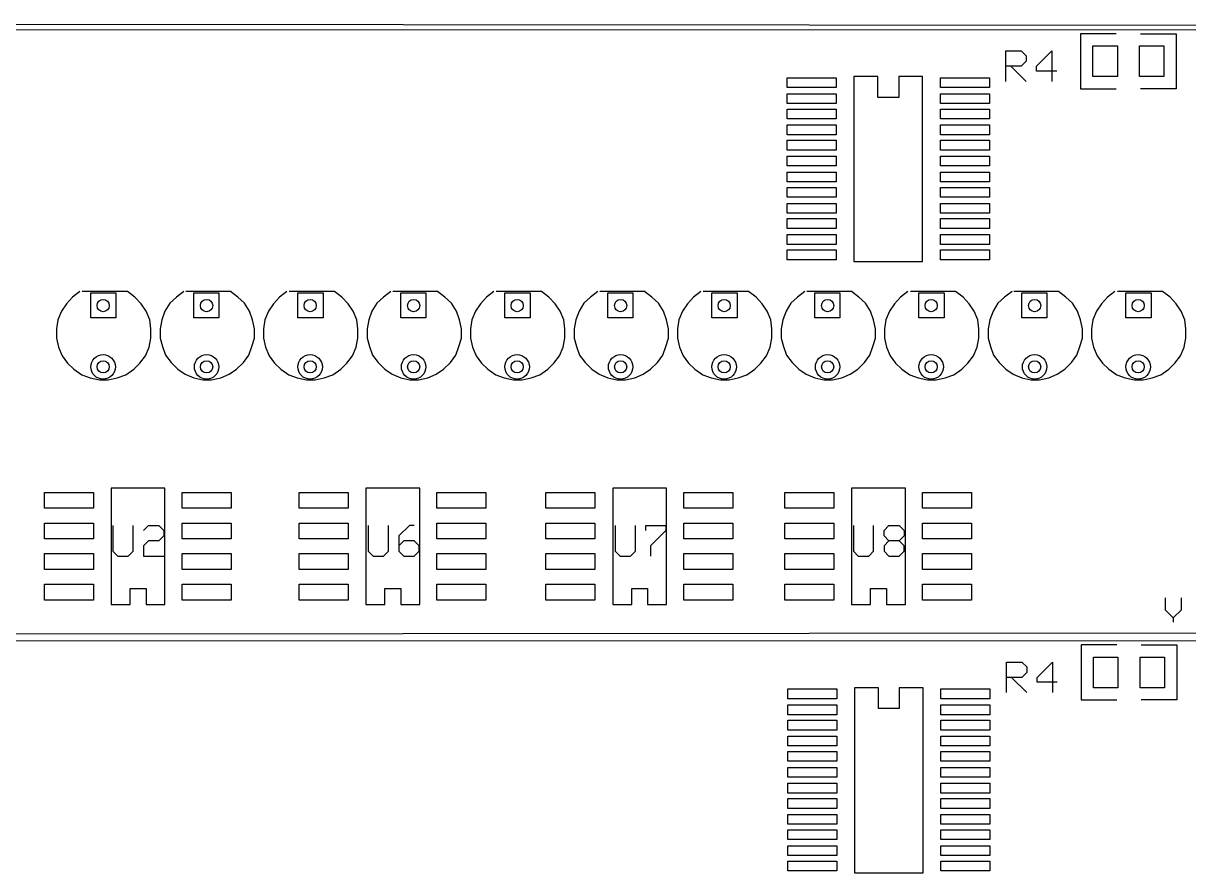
# Model space of a CAD drawing. Extents: x 0 to 7, y 0 to 3.
# Drawn here: x 1.532 to 3.434, y 1.613 to 3 of the extents above; entities that cross this region are included whole.
import ezdxf

# ---------------------------------------------------------------- set-up
doc = ezdxf.new("R2010")
doc.units = 0
doc.layers.get('0').update_dxf_attribs({"linetype": 'CONTINUOUS'})

msp = doc.modelspace()

# ---------------------------------------------------------------- linework, layer by layer
at = {"color": 7}
for p, q in [((0, 3), (6.998, 2.994)), ((6.993, 2.988), (0.002, 2.99)), ((3.316, 2.983), (3.258, 2.983)), ((3.258, 2.983), (3.258, 2.893)), ((3.356, 2.983), (3.414, 2.983)), ((3.414, 2.983), (3.414, 2.893)), ((3.136, 2.905), (3.136, 2.955)), ((3.136, 2.955), (3.161, 2.955)), ((3.161, 2.955), (3.169, 2.947)), ((3.186, 2.93), (3.211, 2.955)), ((3.211, 2.955), (3.211, 2.905)), ((3.278, 2.963), (3.318, 2.963)), ((3.278, 2.913), (3.278, 2.963)), ((3.318, 2.963), (3.318, 2.913)), ((3.354, 2.963), (3.394, 2.963)), ((3.354, 2.913), (3.354, 2.963)), ((3.394, 2.963), (3.394, 2.913)), ((3.169, 2.938), (3.161, 2.93)), ((3.169, 2.947), (3.169, 2.938)), ((2.927, 2.913), (2.888, 2.913)), ((2.888, 2.913), (2.888, 2.611)), ((2.927, 2.879), (2.927, 2.913)), ((3, 2.913), (2.961, 2.913)), ((2.961, 2.913), (2.961, 2.879)), ((3, 2.611), (3, 2.913)), ((3.161, 2.93), (3.136, 2.93)), ((3.144, 2.93), (3.169, 2.905)), ((3.186, 2.922), (3.186, 2.93)), ((3.219, 2.922), (3.186, 2.922)), ((3.318, 2.913), (3.278, 2.913)), ((3.394, 2.913), (3.354, 2.913)), ((2.779, 2.911), (2.859, 2.911)), ((2.779, 2.895), (2.779, 2.911)), ((2.859, 2.895), (2.779, 2.895)), ((2.859, 2.911), (2.859, 2.895)), ((3.029, 2.911), (3.109, 2.911)), ((3.029, 2.895), (3.029, 2.911)), ((3.109, 2.895), (3.029, 2.895)), ((3.109, 2.911), (3.109, 2.895)), ((3.258, 2.893), (3.316, 2.893)), ((3.414, 2.893), (3.356, 2.893)), ((2.779, 2.885), (2.859, 2.885)), ((2.779, 2.869), (2.779, 2.885)), ((2.859, 2.885), (2.859, 2.869)), ((2.961, 2.879), (2.927, 2.879)), ((3.029, 2.885), (3.109, 2.885)), ((3.029, 2.869), (3.029, 2.885)), ((3.109, 2.885), (3.109, 2.869)), ((2.859, 2.869), (2.779, 2.869)), ((2.779, 2.86), (2.859, 2.86)), ((2.779, 2.844), (2.779, 2.86)), ((2.859, 2.86), (2.859, 2.844)), ((3.109, 2.869), (3.029, 2.869)), ((3.029, 2.86), (3.109, 2.86)), ((3.029, 2.844), (3.029, 2.86)), ((3.109, 2.86), (3.109, 2.844)), ((2.859, 2.844), (2.779, 2.844)), ((3.109, 2.844), (3.029, 2.844)), ((2.779, 2.834), (2.859, 2.834)), ((2.779, 2.818), (2.779, 2.834)), ((2.859, 2.818), (2.779, 2.818)), ((2.859, 2.834), (2.859, 2.818)), ((3.029, 2.834), (3.109, 2.834)), ((3.029, 2.818), (3.029, 2.834)), ((3.109, 2.818), (3.029, 2.818)), ((3.109, 2.834), (3.109, 2.818)), ((2.779, 2.809), (2.859, 2.809)), ((2.779, 2.793), (2.779, 2.809)), ((2.859, 2.809), (2.859, 2.793)), ((3.029, 2.809), (3.109, 2.809)), ((3.029, 2.793), (3.029, 2.809)), ((3.109, 2.809), (3.109, 2.793)), ((2.859, 2.793), (2.779, 2.793)), ((2.779, 2.783), (2.859, 2.783)), ((2.779, 2.767), (2.779, 2.783)), ((2.859, 2.783), (2.859, 2.767)), ((3.109, 2.793), (3.029, 2.793)), ((3.029, 2.783), (3.109, 2.783)), ((3.029, 2.767), (3.029, 2.783)), ((3.109, 2.783), (3.109, 2.767)), ((2.859, 2.767), (2.779, 2.767)), ((3.109, 2.767), (3.029, 2.767)), ((2.779, 2.757), (2.859, 2.757)), ((2.779, 2.741), (2.779, 2.757)), ((2.859, 2.741), (2.779, 2.741)), ((2.859, 2.757), (2.859, 2.741)), ((3.029, 2.757), (3.109, 2.757)), ((3.029, 2.741), (3.029, 2.757)), ((3.109, 2.741), (3.029, 2.741)), ((3.109, 2.757), (3.109, 2.741)), ((2.779, 2.732), (2.859, 2.732)), ((2.779, 2.716), (2.779, 2.732)), ((2.859, 2.732), (2.859, 2.716)), ((3.029, 2.732), (3.109, 2.732)), ((3.029, 2.716), (3.029, 2.732)), ((3.109, 2.732), (3.109, 2.716)), ((2.859, 2.716), (2.779, 2.716)), ((2.779, 2.706), (2.859, 2.706)), ((2.779, 2.69), (2.779, 2.706)), ((2.859, 2.706), (2.859, 2.69)), ((3.109, 2.716), (3.029, 2.716)), ((3.029, 2.706), (3.109, 2.706)), ((3.029, 2.69), (3.029, 2.706)), ((3.109, 2.706), (3.109, 2.69)), ((2.859, 2.69), (2.779, 2.69)), ((3.109, 2.69), (3.029, 2.69)), ((2.779, 2.681), (2.859, 2.681)), ((2.779, 2.665), (2.779, 2.681)), ((2.859, 2.665), (2.779, 2.665)), ((2.859, 2.681), (2.859, 2.665)), ((3.029, 2.681), (3.109, 2.681)), ((3.029, 2.665), (3.029, 2.681)), ((3.109, 2.665), (3.029, 2.665)), ((3.109, 2.681), (3.109, 2.665)), ((2.779, 2.655), (2.859, 2.655)), ((2.779, 2.639), (2.779, 2.655)), ((2.859, 2.655), (2.859, 2.639)), ((3.029, 2.655), (3.109, 2.655)), ((3.029, 2.639), (3.029, 2.655)), ((3.109, 2.655), (3.109, 2.639)), ((2.859, 2.639), (2.779, 2.639)), ((2.779, 2.63), (2.859, 2.63)), ((2.779, 2.614), (2.779, 2.63)), ((2.859, 2.63), (2.859, 2.614)), ((3.109, 2.639), (3.029, 2.639)), ((3.029, 2.63), (3.109, 2.63)), ((3.029, 2.614), (3.029, 2.63)), ((3.109, 2.63), (3.109, 2.614)), ((2.859, 2.614), (2.779, 2.614)), ((2.888, 2.611), (3, 2.611)), ((3.109, 2.614), (3.029, 2.614)), ((1.612, 2.553), (1.602, 2.542)), ((1.624, 2.562), (1.612, 2.553)), ((1.702, 2.562), (1.628, 2.562)), ((1.642, 2.56), (1.683, 2.56)), ((1.642, 2.519), (1.642, 2.56)), ((1.683, 2.56), (1.683, 2.519)), ((1.714, 2.553), (1.702, 2.562)), ((1.724, 2.542), (1.714, 2.553)), ((1.782, 2.553), (1.771, 2.543)), ((1.794, 2.562), (1.782, 2.553)), ((1.871, 2.562), (1.797, 2.562)), ((1.81, 2.56), (1.851, 2.56)), ((1.81, 2.519), (1.81, 2.56)), ((1.851, 2.56), (1.851, 2.519)), ((1.882, 2.553), (1.87, 2.562)), ((1.893, 2.543), (1.882, 2.553)), ((1.95, 2.553), (1.94, 2.542)), ((1.962, 2.562), (1.95, 2.553)), ((2.04, 2.562), (1.966, 2.562)), ((1.98, 2.56), (2.021, 2.56)), ((1.98, 2.519), (1.98, 2.56)), ((2.021, 2.56), (2.021, 2.519)), ((2.052, 2.553), (2.04, 2.562)), ((2.062, 2.542), (2.052, 2.553)), ((2.12, 2.553), (2.109, 2.543)), ((2.132, 2.562), (2.12, 2.553)), ((2.209, 2.562), (2.135, 2.562)), ((2.148, 2.56), (2.189, 2.56)), ((2.148, 2.519), (2.148, 2.56)), ((2.189, 2.56), (2.189, 2.519)), ((2.22, 2.553), (2.208, 2.562)), ((2.231, 2.543), (2.22, 2.553)), ((2.288, 2.553), (2.278, 2.542)), ((2.3, 2.562), (2.288, 2.553)), ((2.378, 2.562), (2.304, 2.562)), ((2.318, 2.56), (2.359, 2.56)), ((2.318, 2.519), (2.318, 2.56)), ((2.359, 2.56), (2.359, 2.519)), ((2.39, 2.553), (2.378, 2.562)), ((2.4, 2.542), (2.39, 2.553)), ((2.458, 2.553), (2.447, 2.543)), ((2.47, 2.562), (2.458, 2.553)), ((2.547, 2.562), (2.473, 2.562)), ((2.486, 2.56), (2.527, 2.56)), ((2.486, 2.519), (2.486, 2.56)), ((2.527, 2.56), (2.527, 2.519)), ((2.558, 2.553), (2.546, 2.562)), ((2.569, 2.543), (2.558, 2.553)), ((2.626, 2.553), (2.616, 2.542)), ((2.638, 2.562), (2.626, 2.553)), ((2.716, 2.562), (2.642, 2.562)), ((2.656, 2.56), (2.697, 2.56)), ((2.656, 2.519), (2.656, 2.56)), ((2.697, 2.56), (2.697, 2.519)), ((2.728, 2.553), (2.716, 2.562)), ((2.738, 2.542), (2.728, 2.553)), ((2.796, 2.553), (2.785, 2.543)), ((2.808, 2.562), (2.796, 2.553)), ((2.885, 2.562), (2.811, 2.562)), ((2.824, 2.56), (2.865, 2.56)), ((2.824, 2.519), (2.824, 2.56)), ((2.865, 2.56), (2.865, 2.519)), ((2.896, 2.553), (2.884, 2.562)), ((2.907, 2.543), (2.896, 2.553)), ((2.964, 2.553), (2.954, 2.542)), ((2.976, 2.562), (2.964, 2.553)), ((3.054, 2.562), (2.98, 2.562)), ((2.994, 2.56), (3.035, 2.56)), ((2.994, 2.519), (2.994, 2.56)), ((3.035, 2.56), (3.035, 2.519)), ((3.066, 2.553), (3.054, 2.562)), ((3.076, 2.542), (3.066, 2.553)), ((3.134, 2.553), (3.123, 2.543)), ((3.146, 2.562), (3.134, 2.553)), ((3.223, 2.562), (3.149, 2.562)), ((3.162, 2.56), (3.203, 2.56)), ((3.162, 2.519), (3.162, 2.56)), ((3.203, 2.56), (3.203, 2.519)), ((3.234, 2.553), (3.222, 2.562)), ((3.245, 2.543), (3.234, 2.553)), ((3.302, 2.553), (3.292, 2.542)), ((3.314, 2.562), (3.302, 2.553)), ((3.392, 2.562), (3.318, 2.562)), ((3.332, 2.56), (3.373, 2.56)), ((3.332, 2.519), (3.332, 2.56)), ((3.373, 2.56), (3.373, 2.519)), ((3.404, 2.553), (3.392, 2.562)), ((3.414, 2.542), (3.404, 2.553)), ((1.602, 2.542), (1.594, 2.53)), ((1.732, 2.53), (1.724, 2.542)), ((1.771, 2.543), (1.763, 2.53)), ((1.901, 2.53), (1.893, 2.543)), ((1.94, 2.542), (1.932, 2.53)), ((2.07, 2.53), (2.062, 2.542)), ((2.109, 2.543), (2.101, 2.53)), ((2.239, 2.53), (2.231, 2.543)), ((2.278, 2.542), (2.27, 2.53)), ((2.408, 2.53), (2.4, 2.542)), ((2.447, 2.543), (2.439, 2.53)), ((2.577, 2.53), (2.569, 2.543)), ((2.616, 2.542), (2.608, 2.53)), ((2.746, 2.53), (2.738, 2.542)), ((2.785, 2.543), (2.777, 2.53)), ((2.915, 2.53), (2.907, 2.543)), ((2.954, 2.542), (2.946, 2.53)), ((3.084, 2.53), (3.076, 2.542)), ((3.123, 2.543), (3.115, 2.53)), ((3.253, 2.53), (3.245, 2.543)), ((3.292, 2.542), (3.284, 2.53)), ((3.422, 2.53), (3.414, 2.542)), ((1.588, 2.516), (1.586, 2.501)), ((1.594, 2.53), (1.588, 2.516)), ((1.683, 2.519), (1.642, 2.519)), ((1.738, 2.516), (1.732, 2.53)), ((1.74, 2.501), (1.738, 2.516)), ((1.758, 2.516), (1.755, 2.501)), ((1.763, 2.53), (1.758, 2.516)), ((1.851, 2.519), (1.81, 2.519)), ((1.906, 2.516), (1.901, 2.53)), ((1.909, 2.501), (1.906, 2.516)), ((1.926, 2.516), (1.924, 2.501)), ((1.932, 2.53), (1.926, 2.516)), ((2.021, 2.519), (1.98, 2.519)), ((2.076, 2.516), (2.07, 2.53)), ((2.078, 2.501), (2.076, 2.516)), ((2.096, 2.516), (2.093, 2.501)), ((2.101, 2.53), (2.096, 2.516)), ((2.189, 2.519), (2.148, 2.519)), ((2.244, 2.516), (2.239, 2.53)), ((2.247, 2.501), (2.244, 2.516)), ((2.264, 2.516), (2.262, 2.501)), ((2.27, 2.53), (2.264, 2.516)), ((2.359, 2.519), (2.318, 2.519)), ((2.414, 2.516), (2.408, 2.53)), ((2.416, 2.501), (2.414, 2.516)), ((2.434, 2.516), (2.431, 2.501)), ((2.439, 2.53), (2.434, 2.516)), ((2.527, 2.519), (2.486, 2.519)), ((2.582, 2.516), (2.577, 2.53)), ((2.585, 2.501), (2.582, 2.516)), ((2.602, 2.516), (2.6, 2.501)), ((2.608, 2.53), (2.602, 2.516)), ((2.697, 2.519), (2.656, 2.519)), ((2.752, 2.516), (2.746, 2.53)), ((2.754, 2.501), (2.752, 2.516)), ((2.772, 2.516), (2.769, 2.501)), ((2.777, 2.53), (2.772, 2.516)), ((2.865, 2.519), (2.824, 2.519)), ((2.92, 2.516), (2.915, 2.53)), ((2.923, 2.501), (2.92, 2.516)), ((2.94, 2.516), (2.938, 2.501)), ((2.946, 2.53), (2.94, 2.516)), ((3.035, 2.519), (2.994, 2.519)), ((3.09, 2.516), (3.084, 2.53)), ((3.092, 2.501), (3.09, 2.516)), ((3.11, 2.516), (3.107, 2.501)), ((3.115, 2.53), (3.11, 2.516)), ((3.203, 2.519), (3.162, 2.519)), ((3.258, 2.516), (3.253, 2.53)), ((3.261, 2.501), (3.258, 2.516)), ((3.278, 2.516), (3.276, 2.501)), ((3.284, 2.53), (3.278, 2.516)), ((3.373, 2.519), (3.332, 2.519)), ((3.428, 2.516), (3.422, 2.53)), ((3.43, 2.501), (3.428, 2.516)), ((1.586, 2.501), (1.586, 2.486)), ((1.74, 2.486), (1.74, 2.501)), ((1.755, 2.501), (1.755, 2.486)), ((1.909, 2.486), (1.909, 2.501)), ((1.924, 2.501), (1.924, 2.486)), ((2.078, 2.486), (2.078, 2.501)), ((2.093, 2.501), (2.093, 2.486)), ((2.247, 2.486), (2.247, 2.501)), ((2.262, 2.501), (2.262, 2.486)), ((2.416, 2.486), (2.416, 2.501)), ((2.431, 2.501), (2.431, 2.486)), ((2.585, 2.486), (2.585, 2.501)), ((2.6, 2.501), (2.6, 2.486)), ((2.754, 2.486), (2.754, 2.501)), ((2.769, 2.501), (2.769, 2.486)), ((2.923, 2.486), (2.923, 2.501)), ((2.938, 2.501), (2.938, 2.486)), ((3.092, 2.486), (3.092, 2.501)), ((3.107, 2.501), (3.107, 2.486)), ((3.261, 2.486), (3.261, 2.501)), ((3.276, 2.501), (3.276, 2.486)), ((3.43, 2.486), (3.43, 2.501)), ((1.586, 2.486), (1.589, 2.471)), ((1.737, 2.471), (1.74, 2.486)), ((1.755, 2.486), (1.759, 2.472)), ((1.905, 2.472), (1.909, 2.486)), ((1.924, 2.486), (1.927, 2.471)), ((2.075, 2.471), (2.078, 2.486)), ((2.093, 2.486), (2.097, 2.472)), ((2.243, 2.472), (2.247, 2.486)), ((2.262, 2.486), (2.265, 2.471)), ((2.413, 2.471), (2.416, 2.486)), ((2.431, 2.486), (2.435, 2.472)), ((2.581, 2.472), (2.585, 2.486)), ((2.6, 2.486), (2.603, 2.471)), ((2.751, 2.471), (2.754, 2.486)), ((2.769, 2.486), (2.773, 2.472)), ((2.919, 2.472), (2.923, 2.486)), ((2.938, 2.486), (2.941, 2.471)), ((3.089, 2.471), (3.092, 2.486)), ((3.107, 2.486), (3.111, 2.472)), ((3.257, 2.472), (3.261, 2.486)), ((3.276, 2.486), (3.279, 2.471)), ((3.427, 2.471), (3.43, 2.486)), ((1.589, 2.471), (1.595, 2.457)), ((1.595, 2.457), (1.604, 2.445)), ((1.722, 2.445), (1.731, 2.457)), ((1.731, 2.457), (1.737, 2.471)), ((1.759, 2.472), (1.764, 2.458)), ((1.764, 2.458), (1.773, 2.446)), ((1.891, 2.446), (1.9, 2.458)), ((1.9, 2.458), (1.905, 2.472)), ((1.927, 2.471), (1.933, 2.457)), ((1.933, 2.457), (1.942, 2.445)), ((2.06, 2.445), (2.069, 2.457)), ((2.069, 2.457), (2.075, 2.471)), ((2.097, 2.472), (2.102, 2.458)), ((2.102, 2.458), (2.111, 2.446)), ((2.229, 2.446), (2.238, 2.458)), ((2.238, 2.458), (2.243, 2.472)), ((2.265, 2.471), (2.271, 2.457)), ((2.271, 2.457), (2.28, 2.445)), ((2.398, 2.445), (2.407, 2.457)), ((2.407, 2.457), (2.413, 2.471)), ((2.435, 2.472), (2.44, 2.458)), ((2.44, 2.458), (2.449, 2.446)), ((2.567, 2.446), (2.576, 2.458)), ((2.576, 2.458), (2.581, 2.472)), ((2.603, 2.471), (2.609, 2.457)), ((2.609, 2.457), (2.618, 2.445)), ((2.736, 2.445), (2.745, 2.457)), ((2.745, 2.457), (2.751, 2.471)), ((2.773, 2.472), (2.778, 2.458)), ((2.778, 2.458), (2.787, 2.446)), ((2.905, 2.446), (2.914, 2.458)), ((2.914, 2.458), (2.919, 2.472)), ((2.941, 2.471), (2.947, 2.457)), ((2.947, 2.457), (2.956, 2.445)), ((3.074, 2.445), (3.083, 2.457)), ((3.083, 2.457), (3.089, 2.471)), ((3.111, 2.472), (3.116, 2.458)), ((3.116, 2.458), (3.125, 2.446)), ((3.243, 2.446), (3.252, 2.458)), ((3.252, 2.458), (3.257, 2.472)), ((3.279, 2.471), (3.285, 2.457)), ((3.285, 2.457), (3.294, 2.445)), ((3.412, 2.445), (3.421, 2.457)), ((3.421, 2.457), (3.427, 2.471)), ((1.604, 2.445), (1.614, 2.435)), ((1.712, 2.435), (1.722, 2.445)), ((1.773, 2.446), (1.784, 2.435)), ((1.88, 2.435), (1.891, 2.446)), ((1.942, 2.445), (1.952, 2.435)), ((2.05, 2.435), (2.06, 2.445)), ((2.111, 2.446), (2.122, 2.435)), ((2.218, 2.435), (2.229, 2.446)), ((2.28, 2.445), (2.29, 2.435)), ((2.388, 2.435), (2.398, 2.445)), ((2.449, 2.446), (2.46, 2.435)), ((2.556, 2.435), (2.567, 2.446)), ((2.618, 2.445), (2.628, 2.435)), ((2.726, 2.435), (2.736, 2.445)), ((2.787, 2.446), (2.798, 2.435)), ((2.894, 2.435), (2.905, 2.446)), ((2.956, 2.445), (2.966, 2.435)), ((3.064, 2.435), (3.074, 2.445)), ((3.125, 2.446), (3.136, 2.435)), ((3.232, 2.435), (3.243, 2.446)), ((3.294, 2.445), (3.304, 2.435)), ((3.402, 2.435), (3.412, 2.445)), ((1.614, 2.435), (1.627, 2.426)), ((1.627, 2.426), (1.641, 2.421)), ((1.641, 2.421), (1.656, 2.418)), ((1.656, 2.418), (1.67, 2.418)), ((1.67, 2.418), (1.685, 2.421)), ((1.685, 2.421), (1.699, 2.426)), ((1.699, 2.426), (1.712, 2.435)), ((1.784, 2.435), (1.796, 2.427)), ((1.796, 2.427), (1.81, 2.421)), ((1.81, 2.421), (1.825, 2.418)), ((1.825, 2.418), (1.839, 2.418)), ((1.839, 2.418), (1.854, 2.421)), ((1.854, 2.421), (1.868, 2.427)), ((1.868, 2.427), (1.88, 2.435)), ((1.952, 2.435), (1.965, 2.426)), ((1.965, 2.426), (1.979, 2.421)), ((1.979, 2.421), (1.994, 2.418)), ((1.994, 2.418), (2.008, 2.418)), ((2.008, 2.418), (2.023, 2.421)), ((2.023, 2.421), (2.037, 2.426)), ((2.037, 2.426), (2.05, 2.435)), ((2.122, 2.435), (2.134, 2.427)), ((2.134, 2.427), (2.148, 2.421)), ((2.148, 2.421), (2.163, 2.418)), ((2.163, 2.418), (2.177, 2.418)), ((2.177, 2.418), (2.192, 2.421)), ((2.192, 2.421), (2.206, 2.427)), ((2.206, 2.427), (2.218, 2.435)), ((2.29, 2.435), (2.303, 2.426)), ((2.303, 2.426), (2.317, 2.421)), ((2.317, 2.421), (2.332, 2.418)), ((2.332, 2.418), (2.346, 2.418)), ((2.346, 2.418), (2.361, 2.421)), ((2.361, 2.421), (2.375, 2.426)), ((2.375, 2.426), (2.388, 2.435)), ((2.46, 2.435), (2.472, 2.427)), ((2.472, 2.427), (2.486, 2.421)), ((2.486, 2.421), (2.501, 2.418)), ((2.501, 2.418), (2.515, 2.418)), ((2.515, 2.418), (2.53, 2.421)), ((2.53, 2.421), (2.544, 2.427)), ((2.544, 2.427), (2.556, 2.435)), ((2.628, 2.435), (2.641, 2.426)), ((2.641, 2.426), (2.655, 2.421)), ((2.655, 2.421), (2.67, 2.418)), ((2.67, 2.418), (2.684, 2.418)), ((2.684, 2.418), (2.699, 2.421)), ((2.699, 2.421), (2.713, 2.426)), ((2.713, 2.426), (2.726, 2.435)), ((2.798, 2.435), (2.81, 2.427)), ((2.81, 2.427), (2.824, 2.421)), ((2.824, 2.421), (2.839, 2.418)), ((2.839, 2.418), (2.853, 2.418)), ((2.853, 2.418), (2.868, 2.421)), ((2.868, 2.421), (2.882, 2.427)), ((2.882, 2.427), (2.894, 2.435)), ((2.966, 2.435), (2.979, 2.426)), ((2.979, 2.426), (2.993, 2.421)), ((2.993, 2.421), (3.008, 2.418)), ((3.008, 2.418), (3.022, 2.418)), ((3.022, 2.418), (3.037, 2.421)), ((3.037, 2.421), (3.051, 2.426)), ((3.051, 2.426), (3.064, 2.435)), ((3.136, 2.435), (3.148, 2.427)), ((3.148, 2.427), (3.162, 2.421)), ((3.162, 2.421), (3.177, 2.418)), ((3.177, 2.418), (3.191, 2.418)), ((3.191, 2.418), (3.206, 2.421)), ((3.206, 2.421), (3.22, 2.427)), ((3.22, 2.427), (3.232, 2.435)), ((3.304, 2.435), (3.317, 2.426)), ((3.317, 2.426), (3.331, 2.421)), ((3.331, 2.421), (3.346, 2.418)), ((3.346, 2.418), (3.36, 2.418)), ((3.36, 2.418), (3.375, 2.421)), ((3.375, 2.421), (3.389, 2.426)), ((3.389, 2.426), (3.402, 2.435)), ((1.566, 2.234), (1.646, 2.234)), ((1.566, 2.208), (1.566, 2.234)), ((1.646, 2.234), (1.646, 2.208)), ((1.763, 2.241), (1.675, 2.241)), ((1.675, 2.241), (1.675, 2.051)), ((1.763, 2.051), (1.763, 2.241)), ((1.791, 2.234), (1.871, 2.234)), ((1.791, 2.208), (1.791, 2.234)), ((1.871, 2.234), (1.871, 2.208)), ((1.982, 2.234), (2.062, 2.234)), ((1.982, 2.208), (1.982, 2.234)), ((2.062, 2.234), (2.062, 2.208)), ((2.179, 2.241), (2.091, 2.241)), ((2.091, 2.241), (2.091, 2.051)), ((2.179, 2.051), (2.179, 2.241)), ((2.207, 2.234), (2.287, 2.234)), ((2.207, 2.208), (2.207, 2.234)), ((2.287, 2.234), (2.287, 2.208)), ((2.385, 2.234), (2.465, 2.234)), ((2.385, 2.208), (2.385, 2.234)), ((2.465, 2.234), (2.465, 2.208)), ((2.582, 2.241), (2.494, 2.241)), ((2.494, 2.241), (2.494, 2.051)), ((2.582, 2.051), (2.582, 2.241)), ((2.61, 2.234), (2.69, 2.234)), ((2.61, 2.208), (2.61, 2.234)), ((2.69, 2.234), (2.69, 2.208)), ((2.775, 2.234), (2.855, 2.234)), ((2.775, 2.208), (2.775, 2.234)), ((2.855, 2.234), (2.855, 2.208)), ((2.972, 2.241), (2.884, 2.241)), ((2.884, 2.241), (2.884, 2.051)), ((2.972, 2.051), (2.972, 2.241)), ((3, 2.234), (3.08, 2.234)), ((3, 2.208), (3, 2.234)), ((3.08, 2.234), (3.08, 2.208)), ((1.646, 2.208), (1.566, 2.208)), ((1.871, 2.208), (1.791, 2.208)), ((2.062, 2.208), (1.982, 2.208)), ((2.287, 2.208), (2.207, 2.208)), ((2.465, 2.208), (2.385, 2.208)), ((2.69, 2.208), (2.61, 2.208)), ((2.855, 2.208), (2.775, 2.208)), ((3.08, 2.208), (3, 2.208)), ((1.566, 2.184), (1.646, 2.184)), ((1.566, 2.158), (1.566, 2.184)), ((1.646, 2.184), (1.646, 2.158)), ((1.678, 2.18), (1.678, 2.138)), ((1.711, 2.138), (1.711, 2.18)), ((1.728, 2.172), (1.736, 2.18)), ((1.736, 2.18), (1.753, 2.18)), ((1.753, 2.18), (1.761, 2.172)), ((1.761, 2.172), (1.761, 2.163)), ((1.791, 2.184), (1.871, 2.184)), ((1.791, 2.158), (1.791, 2.184)), ((1.871, 2.184), (1.871, 2.158)), ((1.982, 2.184), (2.062, 2.184)), ((1.982, 2.158), (1.982, 2.184)), ((2.062, 2.184), (2.062, 2.158)), ((2.095, 2.18), (2.095, 2.138)), ((2.128, 2.138), (2.128, 2.18)), ((2.162, 2.18), (2.145, 2.163)), ((2.17, 2.18), (2.162, 2.18)), ((2.207, 2.184), (2.287, 2.184)), ((2.207, 2.158), (2.207, 2.184)), ((2.287, 2.184), (2.287, 2.158)), ((2.385, 2.184), (2.465, 2.184)), ((2.385, 2.158), (2.385, 2.184)), ((2.465, 2.184), (2.465, 2.158)), ((2.498, 2.18), (2.498, 2.138)), ((2.531, 2.138), (2.531, 2.18)), ((2.548, 2.172), (2.548, 2.18)), ((2.548, 2.18), (2.581, 2.18)), ((2.581, 2.172), (2.556, 2.147)), ((2.581, 2.18), (2.581, 2.172)), ((2.61, 2.184), (2.69, 2.184)), ((2.61, 2.158), (2.61, 2.184)), ((2.69, 2.184), (2.69, 2.158)), ((2.775, 2.184), (2.855, 2.184)), ((2.775, 2.158), (2.775, 2.184)), ((2.855, 2.184), (2.855, 2.158)), ((2.887, 2.18), (2.887, 2.138)), ((2.92, 2.138), (2.92, 2.18)), ((2.937, 2.172), (2.945, 2.18)), ((2.937, 2.163), (2.937, 2.172)), ((2.945, 2.18), (2.962, 2.18)), ((2.962, 2.18), (2.97, 2.172)), ((2.97, 2.172), (2.97, 2.163)), ((3, 2.184), (3.08, 2.184)), ((3, 2.158), (3, 2.184)), ((3.08, 2.184), (3.08, 2.158)), ((1.646, 2.158), (1.566, 2.158)), ((1.736, 2.155), (1.728, 2.147)), ((1.753, 2.155), (1.736, 2.155)), ((1.761, 2.163), (1.753, 2.155)), ((1.871, 2.158), (1.791, 2.158)), ((2.062, 2.158), (1.982, 2.158)), ((2.145, 2.163), (2.145, 2.138)), ((2.153, 2.155), (2.145, 2.147)), ((2.17, 2.155), (2.153, 2.155)), ((2.178, 2.147), (2.17, 2.155)), ((2.287, 2.158), (2.207, 2.158)), ((2.465, 2.158), (2.385, 2.158)), ((2.69, 2.158), (2.61, 2.158)), ((2.855, 2.158), (2.775, 2.158)), ((2.945, 2.155), (2.937, 2.163)), ((2.945, 2.155), (2.937, 2.147)), ((2.962, 2.155), (2.945, 2.155)), ((2.97, 2.163), (2.962, 2.155)), ((2.97, 2.147), (2.962, 2.155)), ((3.08, 2.158), (3, 2.158)), ((1.566, 2.134), (1.646, 2.134)), ((1.566, 2.108), (1.566, 2.134)), ((1.646, 2.134), (1.646, 2.108)), ((1.678, 2.138), (1.686, 2.13)), ((1.703, 2.13), (1.711, 2.138)), ((1.728, 2.147), (1.728, 2.13)), ((1.791, 2.134), (1.871, 2.134)), ((1.791, 2.108), (1.791, 2.134)), ((1.871, 2.134), (1.871, 2.108)), ((1.982, 2.134), (2.062, 2.134)), ((1.982, 2.108), (1.982, 2.134)), ((2.062, 2.134), (2.062, 2.108)), ((2.095, 2.138), (2.103, 2.13)), ((2.12, 2.13), (2.128, 2.138)), ((2.145, 2.138), (2.153, 2.13)), ((2.17, 2.13), (2.178, 2.138)), ((2.178, 2.138), (2.178, 2.147)), ((2.207, 2.134), (2.287, 2.134)), ((2.207, 2.108), (2.207, 2.134)), ((2.287, 2.134), (2.287, 2.108)), ((2.385, 2.134), (2.465, 2.134)), ((2.385, 2.108), (2.385, 2.134)), ((2.465, 2.134), (2.465, 2.108)), ((2.498, 2.138), (2.506, 2.13)), ((2.523, 2.13), (2.531, 2.138)), ((2.556, 2.147), (2.556, 2.13)), ((2.61, 2.134), (2.69, 2.134)), ((2.61, 2.108), (2.61, 2.134)), ((2.69, 2.134), (2.69, 2.108)), ((2.775, 2.134), (2.855, 2.134)), ((2.775, 2.108), (2.775, 2.134)), ((2.855, 2.134), (2.855, 2.108)), ((2.887, 2.138), (2.895, 2.13)), ((2.912, 2.13), (2.92, 2.138)), ((2.937, 2.147), (2.937, 2.138)), ((2.937, 2.138), (2.945, 2.13)), ((2.962, 2.13), (2.97, 2.138)), ((2.97, 2.138), (2.97, 2.147)), ((3, 2.134), (3.08, 2.134)), ((3, 2.108), (3, 2.134)), ((3.08, 2.134), (3.08, 2.108)), ((1.686, 2.13), (1.703, 2.13)), ((1.728, 2.13), (1.761, 2.13)), ((2.103, 2.13), (2.12, 2.13)), ((2.153, 2.13), (2.17, 2.13)), ((2.506, 2.13), (2.523, 2.13)), ((2.895, 2.13), (2.912, 2.13)), ((2.945, 2.13), (2.962, 2.13)), ((1.646, 2.108), (1.566, 2.108)), ((1.871, 2.108), (1.791, 2.108)), ((2.062, 2.108), (1.982, 2.108)), ((2.287, 2.108), (2.207, 2.108)), ((2.465, 2.108), (2.385, 2.108)), ((2.69, 2.108), (2.61, 2.108)), ((2.855, 2.108), (2.775, 2.108)), ((3.08, 2.108), (3, 2.108)), ((1.566, 2.084), (1.646, 2.084)), ((1.566, 2.058), (1.566, 2.084)), ((1.646, 2.084), (1.646, 2.058)), ((1.706, 2.051), (1.706, 2.077)), ((1.706, 2.077), (1.732, 2.077)), ((1.732, 2.077), (1.732, 2.051)), ((1.791, 2.084), (1.871, 2.084)), ((1.791, 2.058), (1.791, 2.084)), ((1.871, 2.084), (1.871, 2.058)), ((1.982, 2.084), (2.062, 2.084)), ((1.982, 2.058), (1.982, 2.084)), ((2.062, 2.084), (2.062, 2.058)), ((2.122, 2.051), (2.122, 2.077)), ((2.122, 2.077), (2.148, 2.077)), ((2.148, 2.077), (2.148, 2.051)), ((2.207, 2.084), (2.287, 2.084)), ((2.207, 2.058), (2.207, 2.084)), ((2.287, 2.084), (2.287, 2.058)), ((2.385, 2.084), (2.465, 2.084)), ((2.385, 2.058), (2.385, 2.084)), ((2.465, 2.084), (2.465, 2.058)), ((2.525, 2.051), (2.525, 2.077)), ((2.525, 2.077), (2.551, 2.077)), ((2.551, 2.077), (2.551, 2.051)), ((2.61, 2.084), (2.69, 2.084)), ((2.61, 2.058), (2.61, 2.084)), ((2.69, 2.084), (2.69, 2.058)), ((2.775, 2.084), (2.855, 2.084)), ((2.775, 2.058), (2.775, 2.084)), ((2.855, 2.084), (2.855, 2.058)), ((2.915, 2.051), (2.915, 2.077)), ((2.915, 2.077), (2.941, 2.077)), ((2.941, 2.077), (2.941, 2.051)), ((3, 2.084), (3.08, 2.084)), ((3, 2.058), (3, 2.084)), ((3.08, 2.084), (3.08, 2.058)), ((1.646, 2.058), (1.566, 2.058)), ((1.871, 2.058), (1.791, 2.058)), ((2.062, 2.058), (1.982, 2.058)), ((2.287, 2.058), (2.207, 2.058)), ((2.465, 2.058), (2.385, 2.058)), ((2.69, 2.058), (2.61, 2.058)), ((2.855, 2.058), (2.775, 2.058)), ((3.08, 2.058), (3, 2.058)), ((3.396, 2.062), (3.396, 2.042)), ((3.423, 2.042), (3.423, 2.062)), ((1.675, 2.051), (1.706, 2.051)), ((1.732, 2.051), (1.763, 2.051)), ((2.091, 2.051), (2.122, 2.051)), ((2.148, 2.051), (2.179, 2.051)), ((2.494, 2.051), (2.525, 2.051)), ((2.551, 2.051), (2.582, 2.051)), ((2.884, 2.051), (2.915, 2.051)), ((2.941, 2.051), (2.972, 2.051)), ((3.396, 2.042), (3.409, 2.029)), ((3.409, 2.029), (3.423, 2.042)), ((3.409, 2.029), (3.409, 2.022)), ((0.003, 2.002), (6.993, 2.007)), ((6.994, 1.99), (0.003, 1.992)), ((3.317, 1.985), (3.259, 1.985)), ((3.259, 1.985), (3.259, 1.895)), ((3.357, 1.985), (3.415, 1.985)), ((3.415, 1.985), (3.415, 1.895)), ((3.279, 1.965), (3.319, 1.965)), ((3.279, 1.915), (3.279, 1.965)), ((3.319, 1.965), (3.319, 1.915)), ((3.355, 1.965), (3.395, 1.965)), ((3.355, 1.915), (3.355, 1.965)), ((3.395, 1.965), (3.395, 1.915)), ((3.137, 1.907), (3.137, 1.957)), ((3.137, 1.957), (3.162, 1.957)), ((3.162, 1.957), (3.17, 1.949)), ((3.17, 1.949), (3.17, 1.94)), ((3.187, 1.932), (3.212, 1.957)), ((3.212, 1.957), (3.212, 1.907)), ((3.162, 1.932), (3.137, 1.932)), ((3.145, 1.932), (3.17, 1.907)), ((3.17, 1.94), (3.162, 1.932)), ((3.187, 1.924), (3.187, 1.932)), ((3.22, 1.924), (3.187, 1.924)), ((2.78, 1.913), (2.86, 1.913)), ((2.78, 1.897), (2.78, 1.913)), ((2.86, 1.913), (2.86, 1.897)), ((2.928, 1.915), (2.889, 1.915)), ((2.889, 1.915), (2.889, 1.613)), ((2.928, 1.881), (2.928, 1.915)), ((3.001, 1.915), (2.962, 1.915)), ((2.962, 1.915), (2.962, 1.881)), ((3.001, 1.613), (3.001, 1.915)), ((3.03, 1.913), (3.11, 1.913)), ((3.03, 1.897), (3.03, 1.913)), ((3.11, 1.913), (3.11, 1.897)), ((3.319, 1.915), (3.279, 1.915)), ((3.395, 1.915), (3.355, 1.915)), ((2.86, 1.897), (2.78, 1.897)), ((2.78, 1.887), (2.86, 1.887)), ((2.78, 1.871), (2.78, 1.887)), ((2.86, 1.887), (2.86, 1.871)), ((3.11, 1.897), (3.03, 1.897)), ((3.03, 1.887), (3.11, 1.887)), ((3.03, 1.871), (3.03, 1.887)), ((3.11, 1.887), (3.11, 1.871)), ((3.259, 1.895), (3.317, 1.895)), ((3.415, 1.895), (3.357, 1.895)), ((2.86, 1.871), (2.78, 1.871)), ((2.962, 1.881), (2.928, 1.881)), ((3.11, 1.871), (3.03, 1.871)), ((2.78, 1.862), (2.86, 1.862)), ((2.78, 1.846), (2.78, 1.862)), ((2.86, 1.846), (2.78, 1.846)), ((2.86, 1.862), (2.86, 1.846)), ((3.03, 1.862), (3.11, 1.862)), ((3.03, 1.846), (3.03, 1.862)), ((3.11, 1.846), (3.03, 1.846)), ((3.11, 1.862), (3.11, 1.846)), ((2.78, 1.836), (2.86, 1.836)), ((2.78, 1.82), (2.78, 1.836)), ((2.86, 1.836), (2.86, 1.82)), ((3.03, 1.836), (3.11, 1.836)), ((3.03, 1.82), (3.03, 1.836)), ((3.11, 1.836), (3.11, 1.82)), ((2.86, 1.82), (2.78, 1.82)), ((2.78, 1.811), (2.86, 1.811)), ((2.78, 1.795), (2.78, 1.811)), ((2.86, 1.811), (2.86, 1.795)), ((3.11, 1.82), (3.03, 1.82)), ((3.03, 1.811), (3.11, 1.811)), ((3.03, 1.795), (3.03, 1.811)), ((3.11, 1.811), (3.11, 1.795)), ((2.86, 1.795), (2.78, 1.795)), ((3.11, 1.795), (3.03, 1.795)), ((2.78, 1.785), (2.86, 1.785)), ((2.78, 1.769), (2.78, 1.785)), ((2.86, 1.785), (2.86, 1.769)), ((3.03, 1.785), (3.11, 1.785)), ((3.03, 1.769), (3.03, 1.785)), ((3.11, 1.785), (3.11, 1.769)), ((2.86, 1.769), (2.78, 1.769)), ((2.78, 1.759), (2.86, 1.759)), ((2.78, 1.743), (2.78, 1.759)), ((2.86, 1.759), (2.86, 1.743)), ((3.11, 1.769), (3.03, 1.769)), ((3.03, 1.759), (3.11, 1.759)), ((3.03, 1.743), (3.03, 1.759)), ((3.11, 1.759), (3.11, 1.743)), ((2.86, 1.743), (2.78, 1.743)), ((2.78, 1.734), (2.86, 1.734)), ((2.78, 1.718), (2.78, 1.734)), ((2.86, 1.734), (2.86, 1.718)), ((3.11, 1.743), (3.03, 1.743)), ((3.03, 1.734), (3.11, 1.734)), ((3.03, 1.718), (3.03, 1.734)), ((3.11, 1.734), (3.11, 1.718)), ((2.86, 1.718), (2.78, 1.718)), ((3.11, 1.718), (3.03, 1.718)), ((2.78, 1.708), (2.86, 1.708)), ((2.78, 1.692), (2.78, 1.708)), ((2.86, 1.708), (2.86, 1.692)), ((3.03, 1.708), (3.11, 1.708)), ((3.03, 1.692), (3.03, 1.708)), ((3.11, 1.708), (3.11, 1.692)), ((2.86, 1.692), (2.78, 1.692)), ((2.78, 1.683), (2.86, 1.683)), ((2.78, 1.667), (2.78, 1.683)), ((2.86, 1.683), (2.86, 1.667)), ((3.11, 1.692), (3.03, 1.692)), ((3.03, 1.683), (3.11, 1.683)), ((3.03, 1.667), (3.03, 1.683)), ((3.11, 1.683), (3.11, 1.667)), ((2.86, 1.667), (2.78, 1.667)), ((2.78, 1.657), (2.86, 1.657)), ((2.78, 1.641), (2.78, 1.657)), ((2.86, 1.657), (2.86, 1.641)), ((3.11, 1.667), (3.03, 1.667)), ((3.03, 1.657), (3.11, 1.657)), ((3.03, 1.641), (3.03, 1.657)), ((3.11, 1.657), (3.11, 1.641)), ((2.86, 1.641), (2.78, 1.641)), ((3.11, 1.641), (3.03, 1.641)), ((2.78, 1.632), (2.86, 1.632)), ((2.78, 1.616), (2.78, 1.632)), ((2.86, 1.632), (2.86, 1.616)), ((3.03, 1.632), (3.11, 1.632)), ((3.03, 1.616), (3.03, 1.632)), ((3.11, 1.632), (3.11, 1.616)), ((2.86, 1.616), (2.78, 1.616)), ((2.889, 1.613), (3.001, 1.613)), ((3.11, 1.616), (3.03, 1.616))]:
    msp.add_line(p, q, dxfattribs=at)
for centre, radius in [((1.662, 2.539), 0.01), ((1.831, 2.539), 0.01), ((2, 2.539), 0.01), ((2.169, 2.539), 0.01), ((2.338, 2.539), 0.01), ((2.507, 2.539), 0.01), ((2.676, 2.539), 0.01), ((2.845, 2.539), 0.01), ((3.014, 2.539), 0.01), ((3.183, 2.539), 0.01), ((3.352, 2.539), 0.01), ((1.662, 2.439), 0.02), ((1.831, 2.439), 0.02), ((2, 2.439), 0.02), ((2.169, 2.439), 0.02), ((2.338, 2.439), 0.02), ((2.507, 2.439), 0.02), ((2.676, 2.439), 0.02), ((2.845, 2.439), 0.02), ((3.014, 2.439), 0.02), ((3.183, 2.439), 0.02), ((3.352, 2.439), 0.02), ((1.662, 2.439), 0.01), ((1.831, 2.439), 0.01), ((2, 2.439), 0.01), ((2.169, 2.439), 0.01), ((2.338, 2.439), 0.01), ((2.507, 2.439), 0.01), ((2.676, 2.439), 0.01), ((2.845, 2.439), 0.01), ((3.014, 2.439), 0.01), ((3.183, 2.439), 0.01), ((3.352, 2.439), 0.01)]:
    msp.add_circle(centre, radius, dxfattribs=at)

doc.saveas('drawing.dxf')
